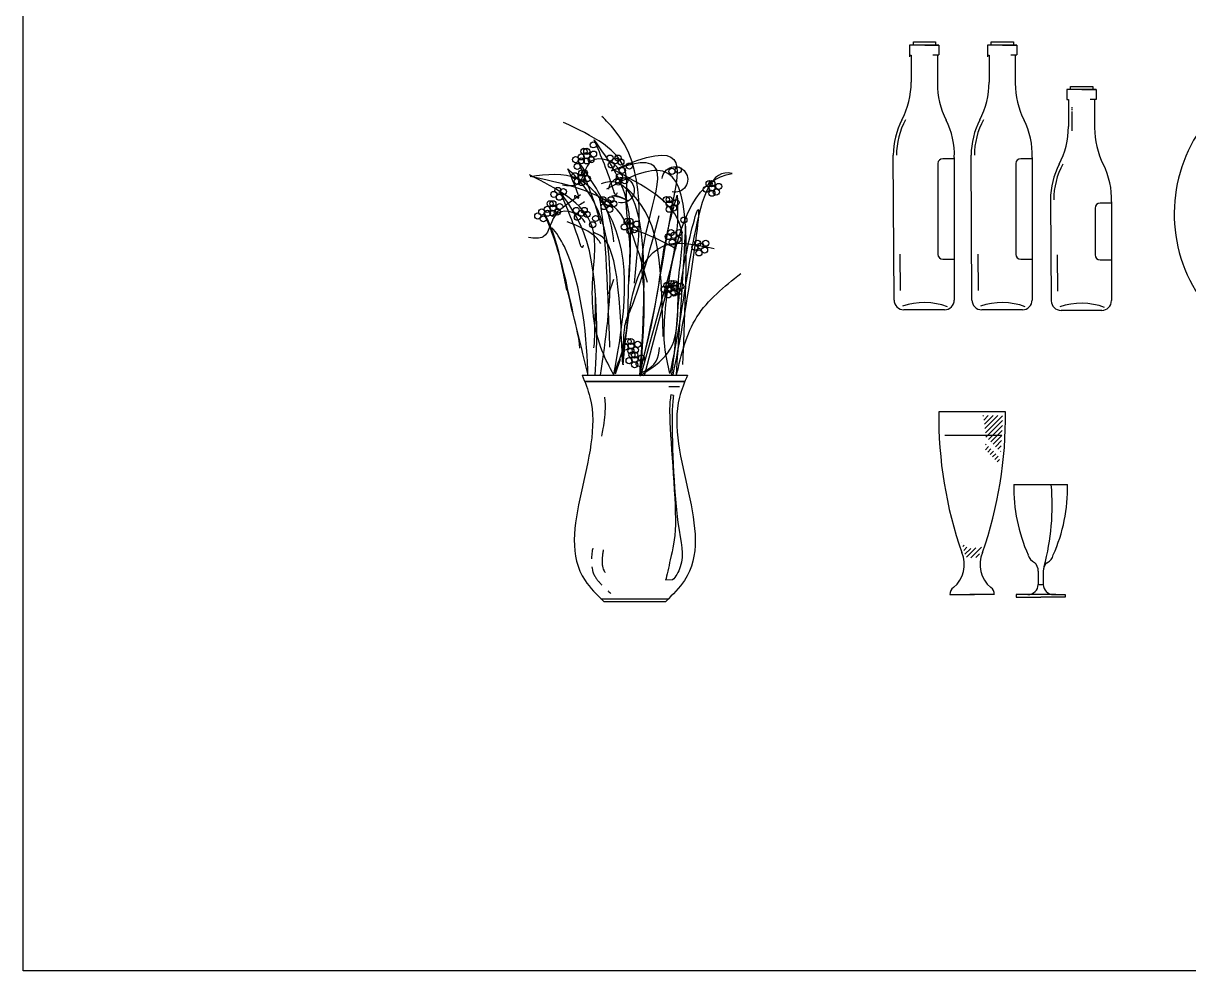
# Model space of a CAD drawing. Header units: centimetres. Extents: x 56177 to 99483, y 493 to 15482.
# Drawn here: x 61350.04 to 61392.97, y 3079 to 3113.9 of the extents above; entities that cross this region are included whole.
import ezdxf

# ---------------------------------------------------------------- set-up
doc = ezdxf.new("R2010")
doc.units = ezdxf.units.CM
doc.header["$MEASUREMENT"] = 0
doc.layers.add('010_BLOQUES', color=250, linetype='Continuous')

msp = doc.modelspace()

# ---------------------------------------------------------------- linework, layer by layer
at = {"layer": '010_BLOQUES'}
for p, q in [((61382.83, 3113.093), (61382.83, 3113.211)), ((61382.83, 3113.211), (61383.646, 3113.211)), ((61382.83, 3113.093), (61382.83, 3113.211)), ((61383.646, 3113.211), (61383.646, 3113.093)), ((61383.646, 3113.211), (61383.646, 3113.093)), ((61385.699, 3113.211), (61386.515, 3113.211)), ((61385.699, 3113.093), (61385.699, 3113.211)), ((61385.699, 3113.093), (61385.699, 3113.211)), ((61386.515, 3113.211), (61386.515, 3113.093)), ((61386.515, 3113.211), (61386.515, 3113.093)), ((61383.214, 3113.093), (61382.692, 3113.093)), ((61382.692, 3113.093), (61382.692, 3112.733)), ((61383.214, 3113.093), (61382.692, 3113.093)), ((61382.692, 3113.024), (61382.692, 3112.664)), ((61382.692, 3113.024), (61382.692, 3112.664)), ((61382.692, 3112.722), (61382.751, 3112.722)), ((61382.692, 3112.722), (61382.751, 3112.722)), ((61382.751, 3112.722), (61382.751, 3111.726)), ((61383.646, 3113.093), (61382.83, 3113.093)), ((61383.251, 3113.093), (61383.773, 3113.093)), ((61383.251, 3113.093), (61383.773, 3113.093)), ((61383.773, 3113.093), (61383.551, 3113.093)), ((61383.773, 3112.722), (61383.551, 3112.722)), ((61383.714, 3112.722), (61383.714, 3111.687)), ((61383.773, 3112.722), (61383.714, 3112.722)), ((61383.773, 3112.722), (61383.714, 3112.722)), ((61383.773, 3113.093), (61383.773, 3112.733)), ((61386.083, 3113.093), (61385.561, 3113.093)), ((61385.561, 3113.093), (61385.561, 3112.733)), ((61386.083, 3113.093), (61385.561, 3113.093)), ((61385.561, 3113.024), (61385.561, 3112.664)), ((61385.561, 3113.024), (61385.561, 3112.664)), ((61385.561, 3112.722), (61385.62, 3112.722)), ((61385.561, 3112.722), (61385.62, 3112.722)), ((61385.62, 3112.722), (61385.62, 3111.726)), ((61386.515, 3113.093), (61385.699, 3113.093)), ((61386.12, 3113.093), (61386.642, 3113.093)), ((61386.12, 3113.093), (61386.642, 3113.093)), ((61386.642, 3113.093), (61386.42, 3113.093)), ((61386.642, 3112.722), (61386.42, 3112.722)), ((61386.642, 3112.722), (61386.583, 3112.722)), ((61386.642, 3112.722), (61386.583, 3112.722)), ((61386.583, 3112.722), (61386.583, 3111.687)), ((61386.642, 3113.093), (61386.642, 3112.733)), ((61388.484, 3111.455), (61388.484, 3111.095)), ((61389.005, 3111.455), (61388.484, 3111.455)), ((61388.484, 3111.455), (61388.484, 3111.095)), ((61388.621, 3111.455), (61388.621, 3111.573)), ((61388.621, 3111.573), (61389.438, 3111.573)), ((61388.621, 3111.455), (61388.621, 3111.573)), ((61389.438, 3111.455), (61388.621, 3111.455)), ((61389.438, 3111.455), (61388.621, 3111.455)), ((61389.043, 3111.455), (61389.564, 3111.455)), ((61389.564, 3111.455), (61389.343, 3111.455)), ((61389.564, 3111.455), (61389.343, 3111.455)), ((61389.438, 3111.573), (61389.438, 3111.455)), ((61389.438, 3111.573), (61389.438, 3111.455)), ((61389.564, 3111.455), (61389.564, 3111.095)), ((61388.484, 3111.386), (61388.484, 3111.085)), ((61388.484, 3111.085), (61388.543, 3111.085)), ((61388.484, 3111.085), (61388.543, 3111.085)), ((61388.543, 3111.085), (61388.543, 3110.089)), ((61389.564, 3111.085), (61389.343, 3111.085)), ((61389.564, 3111.085), (61389.505, 3111.085)), ((61389.505, 3111.085), (61389.505, 3110.049)), ((61389.564, 3111.085), (61389.505, 3111.085)), ((61388.667, 3110.804), (61388.667, 3110.763)), ((61388.667, 3110.804), (61388.667, 3110.763)), ((61388.667, 3110.729), (61388.667, 3110.696)), ((61388.667, 3110.729), (61388.667, 3110.696)), ((61388.667, 3110.652), (61388.667, 3109.93)), ((61382.121, 3103.7), (61382.089, 3109.037)), ((61384.363, 3108.909), (61383.915, 3108.909)), ((61384.338, 3108.953), (61384.338, 3103.703)), ((61384.99, 3103.7), (61384.958, 3109.037)), ((61387.232, 3108.909), (61386.784, 3108.909)), ((61387.207, 3108.953), (61387.207, 3103.703)), ((61383.735, 3108.729), (61383.735, 3105.384)), ((61386.604, 3108.729), (61386.604, 3105.384)), ((61387.881, 3107.399), (61387.912, 3103.677)), ((61390.154, 3107.271), (61389.707, 3107.271)), ((61390.13, 3107.315), (61390.13, 3103.68)), ((61389.527, 3107.091), (61389.527, 3105.361)), ((61382.356, 3104.056), (61382.345, 3105.395)), ((61383.915, 3105.204), (61384.363, 3105.204)), ((61385.225, 3104.056), (61385.214, 3105.395)), ((61386.784, 3105.204), (61387.232, 3105.204)), ((61388.148, 3104.033), (61388.137, 3105.371)), ((61389.707, 3105.181), (61390.154, 3105.181)), ((61371.607, 3103.934), (61371.791, 3104.474)), ((61371.607, 3103.934), (61371.791, 3104.474)), ((61372.929, 3100.919), (61373.759, 3104.08)), ((61372.929, 3100.919), (61373.759, 3104.08)), ((61383.978, 3103.343), (61382.481, 3103.343)), ((61386.847, 3103.343), (61385.35, 3103.343)), ((61389.77, 3103.32), (61388.272, 3103.32)), ((61371.856, 3100.984), (61372.04, 3101.524)), ((61371.856, 3100.984), (61372.04, 3101.524)), ((61370.624, 3100.934), (61374.509, 3100.934)), ((61374.415, 3100.706), (61370.718, 3100.706)), ((61370.718, 3100.706), (61374.415, 3100.706)), ((61374.415, 3100.706), (61370.718, 3100.706)), ((61374.214, 3100.503), (61373.817, 3100.503)), ((61373.991, 3100.185), (61373.897, 3100.208)), ((61386.225, 3099.588), (61383.766, 3099.588)), ((61385.39, 3099.422), (61385.416, 3099.447)), ((61385.39, 3099.422), (61385.416, 3099.447)), ((61385.421, 3099.276), (61385.592, 3099.447)), ((61385.421, 3099.276), (61385.592, 3099.447)), ((61385.447, 3099.125), (61385.769, 3099.447)), ((61385.447, 3099.125), (61385.769, 3099.447)), ((61385.467, 3098.969), (61385.946, 3099.447)), ((61385.467, 3098.969), (61385.946, 3099.447)), ((61385.482, 3098.807), (61386.115, 3099.44)), ((61385.482, 3098.807), (61386.115, 3099.44)), ((61385.505, 3098.653), (61386.114, 3099.262)), ((61385.505, 3098.653), (61386.114, 3099.262)), ((61385.594, 3098.565), (61386.111, 3099.082)), ((61385.594, 3098.565), (61386.111, 3099.082)), ((61386.096, 3098.713), (61383.993, 3098.713)), ((61385.682, 3098.476), (61386.105, 3098.899)), ((61385.682, 3098.476), (61386.105, 3098.899)), ((61385.77, 3098.388), (61386.096, 3098.713)), ((61385.77, 3098.388), (61386.096, 3098.713)), ((61385.483, 3098.189), (61385.601, 3098.307)), ((61385.483, 3098.189), (61385.601, 3098.307)), ((61385.491, 3098.374), (61385.513, 3098.396)), ((61385.491, 3098.374), (61385.513, 3098.396)), ((61385.57, 3098.1), (61385.69, 3098.219)), ((61385.57, 3098.1), (61385.69, 3098.219)), ((61385.658, 3098.01), (61385.778, 3098.131)), ((61385.658, 3098.01), (61385.778, 3098.131)), ((61385.859, 3098.3), (61386.083, 3098.524)), ((61385.859, 3098.3), (61386.083, 3098.524)), ((61385.947, 3098.211), (61386.067, 3098.331)), ((61385.947, 3098.211), (61386.067, 3098.331)), ((61386.035, 3098.123), (61386.047, 3098.134)), ((61386.035, 3098.123), (61386.047, 3098.134)), ((61385.745, 3097.921), (61385.867, 3098.042)), ((61385.745, 3097.921), (61385.867, 3098.042)), ((61385.832, 3097.831), (61385.955, 3097.954)), ((61385.832, 3097.831), (61385.955, 3097.954)), ((61385.92, 3097.742), (61386.009, 3097.831)), ((61385.92, 3097.742), (61386.009, 3097.831)), ((61386.533, 3096.907), (61388.512, 3096.907)), ((61384.613, 3094.756), (61384.62, 3094.763)), ((61384.613, 3094.756), (61384.62, 3094.763)), ((61384.652, 3094.618), (61384.7, 3094.666)), ((61384.652, 3094.618), (61384.7, 3094.666)), ((61384.691, 3094.48), (61384.806, 3094.595)), ((61384.691, 3094.48), (61384.806, 3094.595)), ((61384.73, 3094.343), (61384.942, 3094.555)), ((61384.73, 3094.343), (61384.942, 3094.555)), ((61384.794, 3094.23), (61385.137, 3094.573)), ((61384.794, 3094.23), (61385.137, 3094.573)), ((61384.946, 3094.205), (61385.342, 3094.6)), ((61384.946, 3094.205), (61385.342, 3094.6)), ((61385.132, 3094.214), (61385.272, 3094.354)), ((61385.132, 3094.214), (61385.272, 3094.354)), ((61373.962, 3093.401), (61373.696, 3093.379)), ((61387.428, 3093.71), (61387.428, 3093.228)), ((61387.617, 3093.71), (61387.617, 3093.228)), ((61387.613, 3093.211), (61387.418, 3093.211)), ((61371.321, 3092.7), (61373.82, 3092.7)), ((61371.421, 3092.602), (61373.711, 3092.602)), ((61384.177, 3092.854), (61385.077, 3092.854)), ((61385.814, 3092.854), (61384.914, 3092.854)), ((61385.814, 3092.854), (61384.914, 3092.854)), ((61386.623, 3092.85), (61386.623, 3092.759)), ((61387.05, 3092.85), (61386.623, 3092.85)), ((61386.623, 3092.85), (61386.623, 3092.759)), ((61386.623, 3092.759), (61387.523, 3092.759)), ((61388.081, 3092.849), (61386.977, 3092.849)), ((61388.422, 3092.759), (61387.523, 3092.759)), ((61387.995, 3092.85), (61388.422, 3092.85)), ((61388.422, 3092.85), (61388.422, 3092.759))]:
    msp.add_line(p, q, dxfattribs=at)
msp.add_lwpolyline([(61350.04, 3214.111), (61481.537, 3214.111), (61481.537, 3078.997), (61350.04, 3078.997)], close=True, dxfattribs=at)
for centre in [(61370.696, 3109.18), (61370.696, 3109.18), (61370.799, 3109.18), (61370.799, 3109.18), (61371.039, 3109.418), (61371.039, 3109.418), (61370.387, 3108.873), (61370.387, 3108.873), (61370.593, 3108.974), (61370.593, 3108.974), (61370.594, 3108.829), (61370.594, 3108.829), (61370.799, 3109.018), (61370.799, 3109.018), (61370.799, 3108.827), (61370.799, 3108.827), (61370.961, 3108.871), (61370.961, 3108.871), (61371.05, 3109.077), (61371.05, 3109.077), (61371.656, 3108.932), (61371.656, 3108.932), (61371.848, 3108.829), (61371.848, 3108.829), (61371.951, 3108.932), (61371.951, 3108.932), (61372.055, 3108.784), (61372.055, 3108.784), (61370.446, 3108.623), (61370.446, 3108.623), (61370.612, 3108.383), (61370.612, 3108.383), (61370.715, 3108.383), (61370.715, 3108.383), (61371.701, 3108.681), (61371.701, 3108.681), (61372.108, 3108.477), (61372.108, 3108.477), (61372.371, 3108.635), (61372.371, 3108.635), (61373.936, 3108.442), (61373.936, 3108.442), (61374.167, 3108.491), (61374.167, 3108.491), (61370.361, 3108.28), (61370.361, 3108.28), (61370.45, 3108.073), (61370.45, 3108.073), (61370.612, 3108.221), (61370.612, 3108.221), (61370.612, 3108.029), (61370.612, 3108.029), (61370.818, 3108.177), (61370.818, 3108.177), (61371.968, 3108.048), (61371.968, 3108.048), (61372.001, 3108.246), (61372.001, 3108.246), (61372.199, 3108.098), (61372.199, 3108.098), (61375.306, 3107.989), (61375.306, 3107.989), (61375.409, 3107.989), (61375.409, 3107.989), (61375.66, 3107.886), (61375.66, 3107.886), (61369.585, 3107.591), (61369.585, 3107.591), (61369.733, 3107.738), (61369.733, 3107.738), (61369.792, 3107.488), (61369.792, 3107.488), (61369.939, 3107.694), (61369.939, 3107.694), (61375.203, 3107.783), (61375.203, 3107.783), (61375.409, 3107.827), (61375.409, 3107.827), (61375.409, 3107.635), (61375.409, 3107.635), (61375.571, 3107.68), (61375.571, 3107.68), (61369.345, 3107.044), (61369.345, 3107.044), (61369.449, 3107.25), (61369.449, 3107.25), (61369.552, 3107.25), (61369.552, 3107.25), (61369.552, 3107.088), (61369.552, 3107.088), (61369.803, 3107.147), (61369.803, 3107.147), (61371.393, 3107.395), (61371.393, 3107.395), (61371.438, 3107.145), (61371.438, 3107.145), (61371.585, 3107.292), (61371.585, 3107.292), (61371.644, 3107.042), (61371.644, 3107.042), (61371.688, 3107.395), (61371.688, 3107.395), (61371.792, 3107.248), (61371.792, 3107.248), (61373.731, 3107.399), (61373.731, 3107.399), (61373.834, 3107.399), (61373.834, 3107.399), (61373.834, 3107.237), (61373.834, 3107.237), (61373.834, 3107.045), (61373.834, 3107.045), (61373.997, 3107.089), (61373.997, 3107.089), (61374.085, 3107.295), (61374.085, 3107.295), (61368.993, 3106.796), (61368.993, 3106.796), (61369.14, 3106.944), (61369.14, 3106.944), (61369.199, 3106.693), (61369.199, 3106.693), (61369.347, 3106.899), (61369.347, 3106.899), (61369.552, 3106.897), (61369.552, 3106.897), (61369.714, 3106.941), (61369.714, 3106.941), (61370.409, 3107.002), (61370.409, 3107.002), (61370.453, 3106.751), (61370.453, 3106.751), (61370.601, 3106.899), (61370.601, 3106.899), (61370.704, 3107.002), (61370.704, 3107.002), (61370.807, 3106.854), (61370.807, 3106.854), (61371.124, 3106.705), (61371.124, 3106.705), (61372.285, 3106.601), (61372.285, 3106.601), (61372.388, 3106.601), (61372.388, 3106.601), (61374.377, 3106.648), (61374.377, 3106.648), (61371.016, 3106.474), (61371.016, 3106.474), (61372.182, 3106.395), (61372.182, 3106.395), (61372.388, 3106.439), (61372.388, 3106.439), (61372.388, 3106.248), (61372.388, 3106.248), (61372.551, 3106.292), (61372.551, 3106.292), (61372.639, 3106.498), (61372.639, 3106.498), (61373.903, 3106.186), (61373.903, 3106.186), (61374.198, 3106.186), (61374.198, 3106.186), (61373.799, 3106.039), (61373.799, 3106.039), (61373.947, 3105.833), (61373.947, 3105.833), (61374.006, 3106.083), (61374.006, 3106.083), (61374.153, 3105.936), (61374.153, 3105.936), (61374.887, 3105.793), (61374.887, 3105.793), (61375.182, 3105.793), (61375.182, 3105.793), (61374.784, 3105.645), (61374.784, 3105.645), (61374.931, 3105.439), (61374.931, 3105.439), (61374.99, 3105.69), (61374.99, 3105.69), (61375.138, 3105.542), (61375.138, 3105.542), (61373.648, 3104.096), (61373.648, 3104.096), (61373.751, 3104.243), (61373.751, 3104.243), (61373.804, 3104.106), (61373.804, 3104.106), (61373.855, 3104.14), (61373.855, 3104.14), (61373.907, 3104.312), (61373.907, 3104.312), (61374.011, 3104.312), (61374.011, 3104.312), (61374.011, 3104.15), (61374.011, 3104.15), (61374.046, 3104.243), (61374.046, 3104.243), (61374.261, 3104.209), (61374.261, 3104.209), (61373.796, 3103.889), (61373.796, 3103.889), (61374.002, 3103.992), (61374.002, 3103.992), (61374.011, 3103.958), (61374.011, 3103.958), (61374.173, 3104.003), (61374.173, 3104.003), (61372.219, 3101.968), (61372.219, 3101.968), (61372.322, 3102.174), (61372.322, 3102.174), (61372.425, 3102.174), (61372.425, 3102.174), (61372.425, 3102.012), (61372.425, 3102.012), (61372.676, 3102.071), (61372.676, 3102.071), (61372.357, 3101.467), (61372.357, 3101.467), (61372.425, 3101.821), (61372.425, 3101.821), (61372.46, 3101.673), (61372.46, 3101.673), (61372.563, 3101.673), (61372.563, 3101.673), (61372.563, 3101.511), (61372.563, 3101.511), (61372.588, 3101.865), (61372.588, 3101.865), (61372.814, 3101.57), (61372.814, 3101.57), (61372.563, 3101.319), (61372.563, 3101.319), (61372.725, 3101.364), (61372.725, 3101.364)]:
    msp.add_circle(centre, 0.112, dxfattribs=at)
for centre, radius, start, end in [((61379.751, 3111.726), 3, 332.4445, 0), ((61386.714, 3111.687), 3, 180, 206.8778), ((61382.62, 3111.726), 3, 332.4445, 0), ((61389.583, 3111.687), 3, 180, 206.8778), ((61384.926, 3109.026), 2.836, 152.4445, 179.7865), ((61384.986, 3109.025), 2.777, 151.6003, 179.8502), ((61381.537, 3109.063), 2.804, 357.7407, 26.8778), ((61387.795, 3109.026), 2.836, 152.4445, 179.7865), ((61387.855, 3109.025), 2.777, 151.6003, 179.8502), ((61384.406, 3109.063), 2.804, 357.7407, 26.8778), ((61397.919, 3106.878), 5.479, 141.135, 213.3741), ((61385.543, 3110.089), 3, 332.4445, 0), ((61392.505, 3110.049), 3, 180, 206.8778), ((61383.915, 3108.729), 0.18, 90, 180), ((61386.784, 3108.729), 0.18, 90, 180), ((61390.717, 3107.389), 2.836, 152.4445, 179.7865), ((61390.778, 3107.387), 2.777, 151.6003, 179.8502), ((61387.329, 3107.425), 2.804, 357.7407, 26.8778), ((61389.707, 3107.091), 0.18, 90, 180), ((61383.915, 3105.384), 0.18, 180, 270), ((61386.784, 3105.384), 0.18, 180, 270), ((61389.707, 3105.361), 0.18, 180, 270), ((61382.481, 3103.703), 0.36, 180, 270), ((61383.978, 3103.703), 0.36, 270, 0), ((61383.978, 3103.703), 0.36, 270, 0), ((61385.35, 3103.703), 0.36, 180, 270), ((61386.847, 3103.703), 0.36, 270, 0), ((61386.847, 3103.703), 0.36, 270, 0), ((61383.231, 3101.158), 2.45, 69.6082, 109.0898), ((61386.1, 3101.158), 2.45, 69.6082, 109.0898), ((61388.272, 3103.68), 0.36, 180.4856, 270), ((61389.023, 3101.134), 2.45, 69.6082, 109.0898), ((61389.77, 3103.68), 0.36, 270, 0), ((61399.025, 3099.419), 15.26, 179.3671, 199.1823), ((61370.966, 3099.419), 15.26, 340.8177, 0.6329), ((61392.637, 3096.791), 6.105, 178.9141, 203.9701), ((61379.211, 3096.135), 8.734, 345.1157, 4.9931), ((61382.408, 3096.791), 6.105, 336.0299, 1.0859), ((61383.603, 3093.958), 1.105, 309.707, 23.9093), ((61386.388, 3093.958), 1.105, 156.0907, 230.293), ((61387.5, 3094.45), 0.462, 197.944, 243.6618), ((61387.626, 3094.375), 0.366, 292.6854, 349.9078), ((61387.003, 3093.726), 0.426, 357.7713, 46.6746), ((61388.007, 3093.729), 0.39, 127.9266, 182.8086), ((61384.442, 3092.878), 0.265, 120.1158, 185.3141), ((61384.442, 3092.878), 0.265, 120.1158, 185.3141), ((61385.549, 3092.878), 0.265, 354.6859, 59.8842), ((61387.05, 3093.228), 0.378, 270, 0), ((61387.995, 3093.228), 0.378, 180, 270)]:
    msp.add_arc(centre, radius, start, end, dxfattribs=at)
at = {"layer": '010_BLOQUES', "extrusion": (0, 0, -1)}
for centre in [(61374.048, 3108.142), (61374.048, 3108.142), (61372.079, 3107.748), (61372.079, 3107.748)]:
    msp.add_ellipse(centre, major_axis=(0.332, 0.332), ratio=1, start_param=4.012901, end_param=8.873157, dxfattribs=at)
at = {"layer": '010_BLOQUES'}
for points, knots in [([(61373.031, 3104.35), (61372.906, 3104.807), (61372.669, 3105.676), (61372.125, 3106.952), (61372.545, 3109.015), (61370.991, 3109.749), (61369.938, 3110.247)], [0, 0, 0, 0, 1.421905, 2.702308, 4.119501, 7.091153, 7.091153, 7.091153, 7.091153]), ([(61373.031, 3104.35), (61372.906, 3104.807), (61372.669, 3105.676), (61372.125, 3106.952), (61372.545, 3109.015), (61370.991, 3109.749), (61369.938, 3110.247)], [0, 0, 0, 0, 1.421905, 2.702308, 4.119501, 7.091153, 7.091153, 7.091153, 7.091153]), ([(61372.553, 3104.326), (61372.781, 3106.437), (61373.036, 3108.796), (61371.512, 3110.309), (61371.352, 3110.467)], [0, 0, 0, 0, 5.704018, 6.373464, 6.373464, 6.373464, 6.373464]), ([(61372.553, 3104.326), (61372.781, 3106.437), (61373.036, 3108.796), (61371.512, 3110.309), (61371.352, 3110.467)], [0, 0, 0, 0, 5.704018, 6.373464, 6.373464, 6.373464, 6.373464]), ([(61371.714, 3108.46), (61374.558, 3109.745), (61373.867, 3107.565), (61373.318, 3103.053), (61372.81, 3101.314)], [0, 0, 0, 0, 81.936575, 174.19741, 174.19741, 174.19741, 174.19741]), ([(61371.714, 3108.46), (61374.558, 3109.745), (61373.867, 3107.565), (61373.318, 3103.053), (61372.81, 3101.314)], [0, 0, 0, 0, 81.936575, 174.19741, 174.19741, 174.19741, 174.19741]), ([(61372.352, 3104.326), (61372.446, 3105.875), (61372.489, 3107.597), (61371.491, 3109.017), (61371.075, 3109.609)], [18.161837, 18.161837, 18.161837, 18.161837, 93.453293, 147.174767, 147.174767, 147.174767, 147.174767]), ([(61371.913, 3107.655), (61371.87, 3107.463), (61371.644, 3108.246), (61371.327, 3109.005), (61371.075, 3109.609)], [77.376223, 77.376223, 77.376223, 77.376223, 85.880955, 118.994487, 118.994487, 118.994487, 118.994487]), ([(61372.352, 3104.326), (61372.446, 3105.875), (61372.489, 3107.597), (61371.491, 3109.017), (61371.075, 3109.609)], [18.161837, 18.161837, 18.161837, 18.161837, 93.453293, 147.174767, 147.174767, 147.174767, 147.174767]), ([(61371.913, 3107.655), (61371.87, 3107.463), (61371.644, 3108.246), (61371.327, 3109.005), (61371.075, 3109.609)], [77.376223, 77.376223, 77.376223, 77.376223, 85.880955, 118.994487, 118.994487, 118.994487, 118.994487]), ([(61372.81, 3101.314), (61372.994, 3103.939), (61372.736, 3104.712), (61373.154, 3107.588), (61374.132, 3109.388), (61371.714, 3108.46)], [33.695455, 33.695455, 33.695455, 33.695455, 56.683922, 92.680709, 211.84371, 211.84371, 211.84371, 211.84371]), ([(61372.81, 3101.314), (61372.994, 3103.939), (61372.736, 3104.712), (61373.154, 3107.588), (61374.132, 3109.388), (61371.714, 3108.46)], [33.695455, 33.695455, 33.695455, 33.695455, 56.683922, 92.680709, 211.84371, 211.84371, 211.84371, 211.84371]), ([(61371.985, 3108.481), (61371.858, 3108.813), (61370.704, 3109.209), (61370.692, 3107.827), (61370.106, 3107.906), (61369.904, 3107.933)], [0, 0, 0, 0, 1.064145, 2.086065, 2.62398, 2.62398, 2.62398, 2.62398]), ([(61371.985, 3108.481), (61371.858, 3108.813), (61370.704, 3109.209), (61370.692, 3107.827), (61370.106, 3107.906), (61369.904, 3107.933)], [0, 0, 0, 0, 1.064145, 2.086065, 2.62398, 2.62398, 2.62398, 2.62398]), ([(61371.306, 3100.934), (61371.696, 3103.6), (61372.123, 3106.515), (61370.264, 3108.378), (61370.105, 3108.538)], [0, 0, 0, 0, 7.155541, 7.824987, 7.824987, 7.824987, 7.824987]), ([(61370.371, 3107.437), (61370.319, 3107.643), (61370.692, 3107.132), (61370.357, 3107.934), (61370.105, 3108.538)], [75.004902, 75.004902, 75.004902, 75.004902, 85.880955, 118.994487, 118.994487, 118.994487, 118.994487]), ([(61371.306, 3100.934), (61371.696, 3103.6), (61372.123, 3106.515), (61370.264, 3108.378), (61370.105, 3108.538)], [0, 0, 0, 0, 7.155541, 7.824987, 7.824987, 7.824987, 7.824987]), ([(61370.371, 3107.437), (61370.319, 3107.643), (61370.692, 3107.132), (61370.357, 3107.934), (61370.105, 3108.538)], [75.004902, 75.004902, 75.004902, 75.004902, 85.880955, 118.994487, 118.994487, 118.994487, 118.994487]), ([(61371.794, 3105.843), (61371.758, 3106.238), (61371.55, 3107.295), (61370.898, 3108.222), (61370.483, 3108.814)], [62.881448, 62.881448, 62.881448, 62.881448, 93.453293, 147.174767, 147.174767, 147.174767, 147.174767]), ([(61371.32, 3106.508), (61371.277, 3106.668), (61371.051, 3107.451), (61370.735, 3108.21), (61370.483, 3108.814)], [77.376223, 77.376223, 77.376223, 77.376223, 85.880955, 118.994487, 118.994487, 118.994487, 118.994487]), ([(61371.794, 3105.843), (61371.758, 3106.238), (61371.55, 3107.295), (61370.898, 3108.222), (61370.483, 3108.814)], [62.881448, 62.881448, 62.881448, 62.881448, 93.453293, 147.174767, 147.174767, 147.174767, 147.174767]), ([(61371.32, 3106.508), (61371.277, 3106.668), (61371.051, 3107.451), (61370.735, 3108.21), (61370.483, 3108.814)], [77.376223, 77.376223, 77.376223, 77.376223, 85.880955, 118.994487, 118.994487, 118.994487, 118.994487]), ([(61374.341, 3101.328), (61374.506, 3105.742), (61374.748, 3109.286), (61372.355, 3108.243), (61371.527, 3107.785)], [0, 0, 0, 0, 131.696917, 192.20637, 192.20637, 192.20637, 192.20637]), ([(61374.341, 3101.328), (61374.506, 3105.742), (61374.748, 3109.286), (61372.355, 3108.243), (61371.527, 3107.785)], [0, 0, 0, 0, 131.696917, 192.20637, 192.20637, 192.20637, 192.20637]), ([(61372.75, 3100.915), (61373.149, 3101.169), (61374.356, 3101.937), (61373.996, 3104.192), (61374.691, 3106.982), (61372.878, 3107.926), (61371.735, 3108.521)], [0, 0, 0, 0, 1.339164, 4.04773, 5.988322, 9.300947, 9.300947, 9.300947, 9.300947]), ([(61372.75, 3100.915), (61373.149, 3101.169), (61374.356, 3101.937), (61373.996, 3104.192), (61374.691, 3106.982), (61372.878, 3107.926), (61371.735, 3108.521)], [0, 0, 0, 0, 1.339164, 4.04773, 5.988322, 9.300947, 9.300947, 9.300947, 9.300947]), ([(61376.157, 3108.36), (61375.377, 3108.562), (61374.686, 3106.382), (61374.138, 3102.177), (61373.857, 3100.999)], [0, 0, 0, 0, 81.936575, 174.19741, 174.19741, 174.19741, 174.19741]), ([(61376.157, 3108.36), (61375.377, 3108.562), (61374.686, 3106.382), (61374.138, 3102.177), (61373.857, 3100.999)], [0, 0, 0, 0, 81.936575, 174.19741, 174.19741, 174.19741, 174.19741]), ([(61371.783, 3100.959), (61371.638, 3101.235), (61371.067, 3102.317), (61370.906, 3104.187), (61371.35, 3106.947), (61369.693, 3107.8), (61368.691, 3108.317)], [0, 0, 0, 0, 0.931965, 3.6468, 5.587867, 8.559519, 8.559519, 8.559519, 8.559519]), ([(61371.783, 3100.959), (61371.638, 3101.235), (61371.067, 3102.317), (61370.906, 3104.187), (61371.35, 3106.947), (61369.693, 3107.8), (61368.691, 3108.317)], [0, 0, 0, 0, 0.931965, 3.6468, 5.587867, 8.559519, 8.559519, 8.559519, 8.559519]), ([(61368.71, 3108.255), (61369.329, 3108.335), (61370.535, 3108.489), (61372.64, 3105.679), (61372.16, 3103.034), (61371.783, 3100.959)], [0, 0, 0, 0, 1.740485, 3.392825, 9.403012, 9.403012, 9.403012, 9.403012]), ([(61368.71, 3108.255), (61369.329, 3108.335), (61370.535, 3108.489), (61372.64, 3105.679), (61372.16, 3103.034), (61371.783, 3100.959)], [0, 0, 0, 0, 1.740485, 3.392825, 9.403012, 9.403012, 9.403012, 9.403012]), ([(61371.783, 3100.959), (61371.905, 3101.248), (61372.381, 3102.385), (61372.275, 3104.224), (61372.616, 3107.418), (61370.279, 3107.919), (61368.71, 3108.255)], [0, 0, 0, 0, 0.931965, 3.661471, 5.601793, 9.566343, 9.566343, 9.566343, 9.566343]), ([(61371.783, 3100.959), (61371.905, 3101.248), (61372.381, 3102.385), (61372.275, 3104.224), (61372.616, 3107.418), (61370.279, 3107.919), (61368.71, 3108.255)], [0, 0, 0, 0, 0.931965, 3.661471, 5.601793, 9.566343, 9.566343, 9.566343, 9.566343]), ([(61372.75, 3100.915), (61373.118, 3105.536), (61372.861, 3108.352), (61371.436, 3108.02), (61371.33, 3107.984)], [0, 0, 0, 0, 137.511117, 147.994355, 147.994355, 147.994355, 147.994355]), ([(61372.75, 3100.915), (61373.118, 3105.536), (61372.861, 3108.352), (61371.436, 3108.02), (61371.33, 3107.984)], [0, 0, 0, 0, 137.511117, 147.994355, 147.994355, 147.994355, 147.994355]), ([(61373.857, 3100.999), (61373.813, 3101.295), (61373.555, 3102.068), (61373.973, 3106.406), (61374.951, 3108.205), (61376.157, 3108.36)], [33.695455, 33.695455, 33.695455, 33.695455, 56.683922, 92.680709, 211.84371, 211.84371, 211.84371, 211.84371]), ([(61373.857, 3100.999), (61373.813, 3101.295), (61373.555, 3102.068), (61373.973, 3106.406), (61374.951, 3108.205), (61376.157, 3108.36)], [33.695455, 33.695455, 33.695455, 33.695455, 56.683922, 92.680709, 211.84371, 211.84371, 211.84371, 211.84371]), ([(61371.105, 3100.934), (61371.199, 3101.96), (61371.242, 3105.667), (61370.244, 3107.088), (61369.828, 3107.679)], [18.161837, 18.161837, 18.161837, 18.161837, 93.453293, 147.174767, 147.174767, 147.174767, 147.174767]), ([(61370.665, 3105.725), (61370.623, 3105.533), (61370.397, 3106.316), (61370.08, 3107.075), (61369.828, 3107.679)], [77.376223, 77.376223, 77.376223, 77.376223, 85.880955, 118.994487, 118.994487, 118.994487, 118.994487]), ([(61371.105, 3100.934), (61371.199, 3101.96), (61371.242, 3105.667), (61370.244, 3107.088), (61369.828, 3107.679)], [18.161837, 18.161837, 18.161837, 18.161837, 93.453293, 147.174767, 147.174767, 147.174767, 147.174767]), ([(61370.665, 3105.725), (61370.623, 3105.533), (61370.397, 3106.316), (61370.08, 3107.075), (61369.828, 3107.679)], [77.376223, 77.376223, 77.376223, 77.376223, 85.880955, 118.994487, 118.994487, 118.994487, 118.994487]), ([(61372.75, 3100.915), (61373.429, 3103.911), (61373.497, 3104.713), (61373.737, 3106.169), (61374.022, 3107.202), (61374.131, 3107.559)], [0, 0, 0, 0, 27.862645, 59.740351, 84.611114, 84.611114, 84.611114, 84.611114]), ([(61372.75, 3100.915), (61373.429, 3103.911), (61373.497, 3104.713), (61373.737, 3106.169), (61374.022, 3107.202), (61374.131, 3107.559)], [0, 0, 0, 0, 27.862645, 59.740351, 84.611114, 84.611114, 84.611114, 84.611114]), ([(61374.131, 3107.559), (61374.179, 3106.545), (61373.918, 3104.72), (61373.625, 3104.005), (61372.782, 3100.905)], [146.881713, 146.881713, 146.881713, 146.881713, 169.341127, 214.90267, 214.90267, 214.90267, 214.90267]), ([(61374.131, 3107.559), (61374.179, 3106.545), (61373.918, 3104.72), (61373.625, 3104.005), (61372.782, 3100.905)], [146.881713, 146.881713, 146.881713, 146.881713, 169.341127, 214.90267, 214.90267, 214.90267, 214.90267]), ([(61370.738, 3106.552), (61370.611, 3106.883), (61369.457, 3107.279), (61369.445, 3105.898), (61368.859, 3105.976), (61368.657, 3106.003)], [0, 0, 0, 0, 1.064145, 2.086065, 2.62398, 2.62398, 2.62398, 2.62398]), ([(61370.738, 3106.552), (61370.611, 3106.883), (61369.457, 3107.279), (61369.445, 3105.898), (61368.859, 3105.976), (61368.657, 3106.003)], [0, 0, 0, 0, 1.064145, 2.086065, 2.62398, 2.62398, 2.62398, 2.62398]), ([(61370.547, 3101.928), (61370.511, 3102.322), (61370.303, 3103.073), (61369.651, 3106.293), (61369.236, 3106.884)], [62.881448, 62.881448, 62.881448, 62.881448, 93.453293, 147.174767, 147.174767, 147.174767, 147.174767]), ([(61370.073, 3104.054), (61370.03, 3104.215), (61369.804, 3105.521), (61369.487, 3106.28), (61369.236, 3106.884)], [77.376223, 77.376223, 77.376223, 77.376223, 85.880955, 118.994487, 118.994487, 118.994487, 118.994487]), ([(61370.547, 3101.928), (61370.511, 3102.322), (61370.303, 3103.073), (61369.651, 3106.293), (61369.236, 3106.884)], [62.881448, 62.881448, 62.881448, 62.881448, 93.453293, 147.174767, 147.174767, 147.174767, 147.174767]), ([(61370.073, 3104.054), (61370.03, 3104.215), (61369.804, 3105.521), (61369.487, 3106.28), (61369.236, 3106.884)], [77.376223, 77.376223, 77.376223, 77.376223, 85.880955, 118.994487, 118.994487, 118.994487, 118.994487]), ([(61373.934, 3100.945), (61373.978, 3101.316), (61374.127, 3102.6), (61374.152, 3104.258), (61375.198, 3108.529), (61374.477, 3103.5), (61374.142, 3101.813), (61373.967, 3100.934)], [0, 0, 0, 0, 1.096952, 3.796098, 6.176176, 9.13562, 12.348074, 12.348074, 12.348074, 12.348074]), ([(61373.934, 3100.945), (61373.978, 3101.316), (61374.127, 3102.6), (61374.152, 3104.258), (61375.198, 3108.529), (61374.477, 3103.5), (61374.142, 3101.813), (61373.967, 3100.934)], [0, 0, 0, 0, 1.096952, 3.796098, 6.176176, 9.13562, 12.348074, 12.348074, 12.348074, 12.348074]), ([(61370.838, 3100.934), (61370.829, 3102.056), (61370.598, 3104.767), (61369.673, 3106.206), (61369.512, 3106.365)], [50.668448, 50.668448, 50.668448, 50.668448, 131.696917, 148.70087, 148.70087, 148.70087, 148.70087]), ([(61370.838, 3100.934), (61370.829, 3102.056), (61370.598, 3104.767), (61369.673, 3106.206), (61369.512, 3106.365)], [50.668448, 50.668448, 50.668448, 50.668448, 131.696917, 148.70087, 148.70087, 148.70087, 148.70087]), ([(61371.315, 3105.785), (61371.277, 3105.848), (61371.01, 3106.21), (61370.5, 3106.413), (61370.073, 3106.584)], [37.440619, 37.440619, 37.440619, 37.440619, 41.666447, 63.207882, 63.207882, 63.207882, 63.207882]), ([(61371.315, 3105.785), (61371.277, 3105.848), (61371.01, 3106.21), (61370.5, 3106.413), (61370.073, 3106.584)], [37.440619, 37.440619, 37.440619, 37.440619, 41.666447, 63.207882, 63.207882, 63.207882, 63.207882]), ([(61372.146, 3101.314), (61372.108, 3101.377), (61371.994, 3105.816), (61371.484, 3106.02), (61371.057, 3106.19)], [37.440619, 37.440619, 37.440619, 37.440619, 41.666447, 63.207882, 63.207882, 63.207882, 63.207882]), ([(61372.146, 3101.314), (61372.108, 3101.377), (61371.994, 3105.816), (61371.484, 3106.02), (61371.057, 3106.19)], [37.440619, 37.440619, 37.440619, 37.440619, 41.666447, 63.207882, 63.207882, 63.207882, 63.207882]), ([(61372.137, 3101.328), (61372.343, 3103.425), (61372.619, 3106.235), (61374.907, 3105.725), (61375.488, 3105.596)], [0, 0, 0, 0, 4.769994, 6.392648, 6.392648, 6.392648, 6.392648]), ([(61372.137, 3101.328), (61372.343, 3103.425), (61372.619, 3106.235), (61374.907, 3105.725), (61375.488, 3105.596)], [0, 0, 0, 0, 4.769994, 6.392648, 6.392648, 6.392648, 6.392648]), ([(61372.137, 3101.328), (61372.343, 3103.425), (61372.619, 3106.235), (61374.907, 3105.725), (61375.488, 3105.596)], [0, 0, 0, 0, 4.769994, 6.392648, 6.392648, 6.392648, 6.392648]), ([(61372.137, 3101.328), (61372.343, 3103.425), (61372.619, 3106.235), (61374.907, 3105.725), (61375.488, 3105.596)], [0, 0, 0, 0, 4.769994, 6.392648, 6.392648, 6.392648, 6.392648]), ([(61374.106, 3100.934), (61374.284, 3101.697), (61374.641, 3103.218), (61375.863, 3104.193), (61376.473, 3104.679)], [0, 0, 0, 0, 2.278346, 4.546351, 4.546351, 4.546351, 4.546351]), ([(61374.106, 3100.934), (61374.284, 3101.697), (61374.641, 3103.218), (61375.863, 3104.193), (61376.473, 3104.679)], [0, 0, 0, 0, 2.278346, 4.546351, 4.546351, 4.546351, 4.546351]), ([(61374.106, 3100.934), (61374.284, 3101.697), (61374.641, 3103.218), (61375.863, 3104.193), (61376.473, 3104.679)], [0, 0, 0, 0, 2.278346, 4.546351, 4.546351, 4.546351, 4.546351]), ([(61374.106, 3100.934), (61374.284, 3101.697), (61374.641, 3103.218), (61375.863, 3104.193), (61376.473, 3104.679)], [0, 0, 0, 0, 2.278346, 4.546351, 4.546351, 4.546351, 4.546351]), ([(61370.624, 3100.934), (61370.734, 3100.668), (61371.715, 3098.308), (61369.252, 3094.721), (61371.168, 3092.849), (61371.421, 3092.602)], [0, 0, 0, 0, 0.862021, 7.62105, 8.649381, 8.649381, 8.649381, 8.649381]), ([(61374.509, 3100.934), (61374.398, 3100.668), (61373.417, 3098.308), (61375.88, 3094.721), (61373.964, 3092.849), (61373.711, 3092.602)], [0, 0, 0, 0, 0.862021, 7.62105, 8.649381, 8.649381, 8.649381, 8.649381]), ([(61371.454, 3100.124), (61371.455, 3100.113), (61371.456, 3100.102), (61371.467, 3099.999), (61371.472, 3099.907), (61371.475, 3099.668), (61371.466, 3099.523), (61371.437, 3099.241), (61371.417, 3099.104), (61371.376, 3098.877), (61371.357, 3098.784), (61371.338, 3098.693)], [25.208108, 25.208108, 25.208108, 25.208108, 25.808373, 25.808373, 30.900717, 30.900717, 39.408938, 39.408938, 47.91716, 47.91716, 54.050976, 54.050976, 54.050976, 54.050976]), ([(61373.897, 3100.208), (61373.873, 3100.051), (61373.776, 3099.419), (61374.209, 3095.288), (61373.907, 3094.393), (61373.757, 3093.538), (61373.696, 3093.379)], [0, 0, 0, 0, 12.041124, 48.387724, 68.867148, 81.865058, 81.865058, 81.865058, 81.865058]), ([(61373.897, 3100.208), (61373.873, 3100.051), (61373.776, 3099.419), (61374.209, 3095.288), (61373.907, 3094.393), (61373.757, 3093.538), (61373.696, 3093.379)], [0, 0, 0, 0, 12.041124, 48.387724, 68.867148, 81.865058, 81.865058, 81.865058, 81.865058]), ([(61373.991, 3100.185), (61373.972, 3100.027), (61373.893, 3099.391), (61374.055, 3095.27), (61374.458, 3094.198), (61374.067, 3093.483), (61373.962, 3093.401)], [0, 0, 0, 0, 12.041124, 48.387724, 73.066113, 82.765988, 82.765988, 82.765988, 82.765988]), ([(61371.017, 3094.56), (61371.007, 3094.5), (61370.998, 3094.441), (61370.983, 3094.325), (61370.978, 3094.269), (61370.974, 3094.199), (61370.973, 3094.183), (61370.972, 3094.168)], [77.252009, 77.252009, 77.252009, 77.252009, 82.126949, 82.126949, 87.00189, 87.00189, 88.450251, 88.450251, 88.450251, 88.450251]), ([(61371.405, 3094.495), (61371.396, 3094.441), (61371.388, 3094.39), (61371.371, 3094.251), (61371.365, 3094.17), (61371.363, 3094.041), (61371.365, 3093.991), (61371.375, 3093.902), (61371.383, 3093.865), (61371.401, 3093.799), (61371.412, 3093.771), (61371.428, 3093.739), (61371.431, 3093.733), (61371.438, 3093.72), (61371.442, 3093.713), (61371.454, 3093.695), (61371.462, 3093.682), (61371.471, 3093.669)], [77.252009, 77.252009, 77.252009, 77.252009, 81.950047, 81.950047, 90.458268, 90.458268, 97.169875, 97.169875, 103.881482, 103.881482, 110.593088, 110.593088, 112.210048, 112.210048, 113.827008, 113.827008, 116.295486, 116.295486, 116.295486, 116.295486]), ([(61370.982, 3093.879), (61370.982, 3093.876), (61370.983, 3093.873), (61370.989, 3093.831), (61370.996, 3093.793), (61371.008, 3093.745), (61371.011, 3093.733), (61371.018, 3093.709), (61371.021, 3093.697), (61371.033, 3093.662), (61371.041, 3093.639), (61371.057, 3093.603), (61371.063, 3093.589), (61371.072, 3093.57), (61371.075, 3093.564), (61371.082, 3093.551), (61371.085, 3093.545), (61371.097, 3093.524), (61371.106, 3093.508), (61371.127, 3093.475), (61371.138, 3093.459), (61371.161, 3093.426), (61371.173, 3093.409), (61371.208, 3093.365), (61371.231, 3093.338), (61371.273, 3093.289), (61371.292, 3093.268), (61371.325, 3093.233), (61371.339, 3093.219), (61371.353, 3093.205)], [98.02816, 98.02816, 98.02816, 98.02816, 98.347671, 98.347671, 102.617338, 102.617338, 104.092363, 104.092363, 105.567387, 105.567387, 108.517436, 108.517436, 110.319653, 110.319653, 111.163743, 111.163743, 112.007832, 112.007832, 114.137569, 114.137569, 116.267305, 116.267305, 118.382893, 118.382893, 121.792835, 121.792835, 124.250461, 124.250461, 125.944146, 125.944146, 125.944146, 125.944146]), ([(61371.575, 3092.993), (61371.588, 3092.982), (61371.601, 3092.97), (61371.637, 3092.937), (61371.66, 3092.916), (61371.684, 3092.894)], [133.973058, 133.973058, 133.973058, 133.973058, 135.256943, 135.256943, 137.575912, 137.575912, 137.575912, 137.575912])]:
    msp.add_open_spline(points, degree=3, knots=knots, dxfattribs=at)
for points in [[(61370.573, 3107.58), (61370.237, 3107.356), (61369.881, 3107.078), (61369.524, 3106.799)], [(61370.573, 3107.58), (61370.237, 3107.356), (61369.881, 3107.078), (61369.524, 3106.799)], [(61371.749, 3107.52), (61371.794, 3107.597), (61371.958, 3107.565), (61372.339, 3107.357)], [(61371.749, 3107.52), (61371.794, 3107.597), (61371.958, 3107.565), (61372.339, 3107.357)], [(61373.614, 3102.356), (61373.532, 3105.518), (61373.451, 3106.696), (61372.258, 3107.84)], [(61373.614, 3102.356), (61373.532, 3105.518), (61373.451, 3106.696), (61372.258, 3107.84)], [(61370.719, 3107.318), (61370.649, 3107.277), (61370.579, 3107.235), (61370.509, 3107.193)], [(61370.719, 3107.318), (61370.649, 3107.277), (61370.579, 3107.235), (61370.509, 3107.193)], [(61371.645, 3101.962), (61371.564, 3104.601), (61371.483, 3106.302), (61371.274, 3107.446)], [(61371.645, 3101.962), (61371.564, 3104.601), (61371.483, 3106.302), (61371.274, 3107.446)], [(61371.727, 3107.549), (61371.858, 3107.544), (61372.054, 3107.486), (61372.339, 3107.357)], [(61371.727, 3107.549), (61371.858, 3107.544), (61372.054, 3107.486), (61372.339, 3107.357)], [(61372.13, 3101.328), (61372.209, 3104.044), (61372.134, 3101.632), (61373.467, 3106.819)], [(61372.13, 3101.328), (61372.209, 3104.044), (61372.134, 3101.632), (61373.467, 3106.819)], [(61372.294, 3106.335), (61372.794, 3106.278), (61373.445, 3105.935), (61374.095, 3105.593)], [(61374.099, 3100.934), (61374.178, 3102.189), (61374.256, 3103.023), (61374.451, 3106.426)], [(61374.099, 3100.934), (61374.178, 3102.189), (61374.256, 3103.023), (61374.451, 3106.426)], [(61370.073, 3104.054), (61370.328, 3103.014), (61370.583, 3101.974), (61370.838, 3100.934)], [(61370.073, 3104.054), (61370.328, 3103.014), (61370.583, 3101.974), (61370.838, 3100.934)], [(61371.062, 3101.943), (61371.083, 3102.126), (61371.103, 3102.31), (61371.126, 3103.951)], [(61371.062, 3101.943), (61371.083, 3102.126), (61371.103, 3102.31), (61371.126, 3103.951)], [(61372.146, 3101.314), (61372.126, 3101.47), (61372.107, 3101.618), (61372.089, 3101.758)], [(61372.146, 3101.314), (61372.126, 3101.47), (61372.107, 3101.618), (61372.089, 3101.758)], [(61372.122, 3101.424), (61372.131, 3101.607), (61372.138, 3101.778), (61372.145, 3101.939)], [(61372.122, 3101.424), (61372.131, 3101.607), (61372.138, 3101.778), (61372.145, 3101.939)], [(61372.759, 3100.999), (61373.407, 3101.295), (61373.448, 3101.572), (61373.473, 3101.954)], [(61372.895, 3100.915), (61372.881, 3100.921), (61372.866, 3100.927), (61372.851, 3100.933)], [(61372.895, 3100.915), (61372.881, 3100.921), (61372.866, 3100.927), (61372.851, 3100.933)], [(61372.895, 3100.915), (61372.881, 3100.921), (61372.866, 3100.927), (61372.851, 3100.933)], [(61372.895, 3100.915), (61372.881, 3100.921), (61372.866, 3100.927), (61372.851, 3100.933)]]:
    msp.add_open_spline(points, degree=3, dxfattribs=at)

doc.saveas('drawing.dxf')
